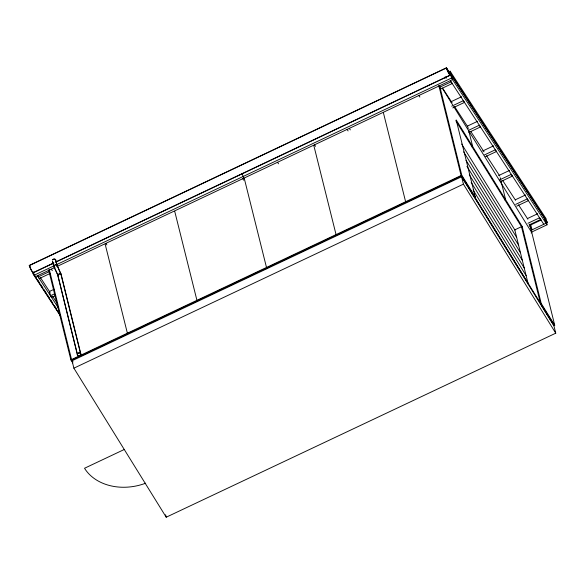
<?xml version="1.0" encoding="UTF-8"?>
<svg xmlns="http://www.w3.org/2000/svg" width="585" height="585" viewBox="0 0 585 585"><rect width="100%" height="100%" fill="white"/><g stroke="black" fill="none" stroke-linecap="round" stroke-linejoin="round"><path stroke-width="0.88" d="M547.224 223.039L545.783 218.242L450.084 71.165L450.187 73.33M545.783 218.242L545.491 219.324L547.034 224.815L531.363 232.216M33.323 272.442A4.673 0.702 64.7 0 1 31.656 270.972A4.673 0.702 64.7 0 1 29.25 265.444L446.487 67.787L450.443 74.171A4.673 0.702 64.7 0 1 449.163 73.754A4.673 0.702 64.7 0 1 446.487 67.787M444.578 77.842L446.231 77.059M33.374 272.544L53.184 263.155M56.489 261.59L450.274 75.041M33.287 272.786L53.9 263.023M55.553 262.241L450.523 75.129M60.05 314.979L34.179 275.206L53.974 265.853M56.445 264.683L451.532 78.032L449.989 72.547L458.94 86.309M35.195 276.771L54.99 267.418M56.643 266.643L452.549 79.604L451.174 74.719M50.193 273.414L39.29 278.562L38.23 276.866L49.14 271.711M439.467 87.355L451.152 81.834L452.205 83.538L440.52 89.059M54.171 289.224L49.498 291.432L50.507 295.725L51.568 297.472L55.465 295.63M450.721 101.885L461.623 96.73M50.507 295.725L54.398 293.882M451.722 106.177L463.408 100.657L464.475 102.404L452.79 107.925M467.473 126.075L477.601 121.285M468.483 130.367L479.393 125.212L480.453 126.96L468.768 132.481M472.022 146.886L472.687 146.572L468.834 131.018M482.676 151.003L493.586 145.848M484.46 154.923L495.371 149.775L496.438 151.522L485.528 156.67M72.796 362.941L70.887 359.87L461.762 175.207L439.715 86.127M71.875 360.06L461.411 176.034M72.05 360.769L461.587 176.743L553.915 325.779M462.121 176.721L553.549 324.295L555.75 333.187L166.213 517.213L73.885 368.177L463.415 184.151L461.587 176.743M498.654 175.559L509.564 170.403M499.663 179.851L511.348 174.33L512.416 176.078L500.731 181.599M438.83 85.564L461.09 175.522L474.596 197.328L475.269 197.013L456.198 119.962L522.149 226.417L541.22 303.469L554.726 325.267L554.061 325.582L540.555 303.783L521.476 226.695L522.149 226.417M504.994 200.114L505.659 199.799L500.197 177.701M515.414 199.748L525.542 194.966M515.641 204.414L527.326 198.893L528.394 200.64L516.709 206.161M527.597 218.483L537.725 213.701M527.919 223.294L539.604 217.774L540.664 219.477L528.972 224.998M521.476 226.695L514.8 229.854L528.255 284.23M530.617 224.991L541.344 219.923M530.617 230.519L546.017 223.243L544.642 218.366M531.143 232.976L531.809 232.662L453.602 106.419M124.1 449.565L84.525 468.263A49.813 39.356 -13.9 0 0 145.68 483.195M540.555 303.783L541.22 303.469M56.942 265.48L55.59 264.749L53.791 265.97L57.93 275.462L77.608 354.978M54.281 266.797L53.725 266.504L52.431 261.254M58.427 275.725L57.827 275.008L58.807 274.043L60.877 274.065L80.554 353.581M58.317 275.835L53.725 266.504L53.974 265.414L55.612 264.639L57.008 264.946L61.045 273.985L80.723 353.501M450.084 71.165L451.708 75.553M460.432 88.598L465.404 96.247M467.393 99.304L472.366 106.945M473.865 109.241L476.351 113.066M477.345 114.594L482.815 123.004M483.81 124.532L486.296 128.349M487.29 129.877L489.279 132.941M490.771 135.23L492.76 138.287M493.755 139.815L496.241 143.639M497.243 145.168L499.232 148.224M500.723 150.52L502.712 153.577M503.707 155.105L505.696 158.162M507.188 160.458L509.177 163.515M510.668 165.811L512.657 168.868M515.641 173.452L513.652 170.396L513.827 171.01M517.133 175.749L522.112 183.39M523.604 185.686L528.577 193.328M530.566 196.392L535.538 204.033M537.03 206.329L539.516 210.147M540.511 211.675L544.489 217.795M450.157 73.154L547.414 222.636L451.174 75.026M451.532 78.032L547.034 224.815M450.326 80.65L543.787 224.296M445.141 76.832L446.136 78.361M442.706 88.335L452.066 102.719M454.53 106.507L467.832 126.952L468.234 128.576M470.779 131.486L484.058 151.888M486.515 155.668L499.787 176.07M502.749 180.611L515.553 200.304M518.515 204.845L527.875 219.236M438.64 86.171L439.635 87.699M529.615 226L532.101 229.817L530.727 224.94M418.882 95.509L419.876 97.037M349.325 128.371L350.32 129.899M347.102 129.417L348.097 130.945M314.547 144.802L315.542 146.33M277.539 162.279L278.533 163.807M243.872 178.184L241.934 173.372M242.76 178.71L243.755 180.238M105.87 243.382L106.858 244.91M51.334 269.151L52.328 270.68M40.519 277.721L49.966 292.237M52.453 296.054L56.928 302.935M37.418 275.725L58.303 307.812M36.438 277.97L32.95 272.61L32.804 273.458L60.716 316.353M37.44 279.498L39.934 283.33M40.928 284.866L42.924 287.93M43.919 289.458L46.412 293.29M47.407 294.825L49.403 297.889M50.895 300.185L52.891 303.249M54.383 305.545L56.379 308.609M57.871 310.913L59.37 313.209M446.874 68.759L450.304 74.704M442.172 87.977L452.651 104.883M455.817 120.715L521.659 227.002M461.631 144.034L514.983 230.154M463.634 151.851L516.687 237.481M466.004 160.253L518.573 245.115M466.932 166.345L520.46 252.742M469.302 174.747L522.354 260.376M471.188 182.381L524.24 268.003M473.082 190.008L526.127 275.637M461.762 175.207L475.269 197.013M474.486 196.867L528.014 283.264M463.415 184.151L555.75 333.187M405.763 202.322L383.402 112.729M336.2 235.185L313.838 145.592M266.643 268.047L244.281 178.454M197.079 300.909L174.718 211.317M127.523 333.772L105.161 244.179M29.25 265.444L30.128 266.862M72.986 361.859L71.56 359.548L49.294 269.59M57.213 265.853L60.979 274.519M529.571 194.863L529.739 195.47M497.74 145.936L497.908 146.542M33.257 271.952L34.179 275.206M529.703 224.15L554.726 325.267M550.383 319.191L550.748 320.668M473.945 194.666L474.596 197.328M464.38 180.37L464.746 181.847M266.453 267.272L266.818 268.756M165.606 514.749L166.213 517.213M55.714 259.703L57.125 265.458M55.546 259.784L56.847 265.027M77.439 355.051L57.652 275.03L59.648 273.678L61.045 273.985L61.162 274.489M52.599 261.173L53.893 266.424M71.684 359.285L73.885 368.177M48.628 269.904L70.887 359.87M37.864 275.381L38.23 276.866M52.577 259.777A1.835 1.448 -13.9 0 1 55.107 259.177M52.73 259.85A1.653 1.302 -13.9 0 1 54.997 259.309M449.828 74.895A4.483 0.673 64.7 0 1 446.64 68.789L446.399 67.992L29.499 265.495A4.483 0.673 64.7 0 0 31.809 270.796A4.483 0.673 64.7 0 0 33.404 272.208M78.054 355.578A1.835 1.448 -13.9 0 0 80.891 354.232A1.835 1.448 -13.9 0 0 78.302 353.026A1.835 1.448 -13.9 0 0 78.054 355.578M78.156 355.446A1.653 1.302 -13.9 0 0 80.708 354.239A1.653 1.302 -13.9 0 0 78.383 353.15A1.653 1.302 -13.9 0 0 78.156 355.446"/></g></svg>
